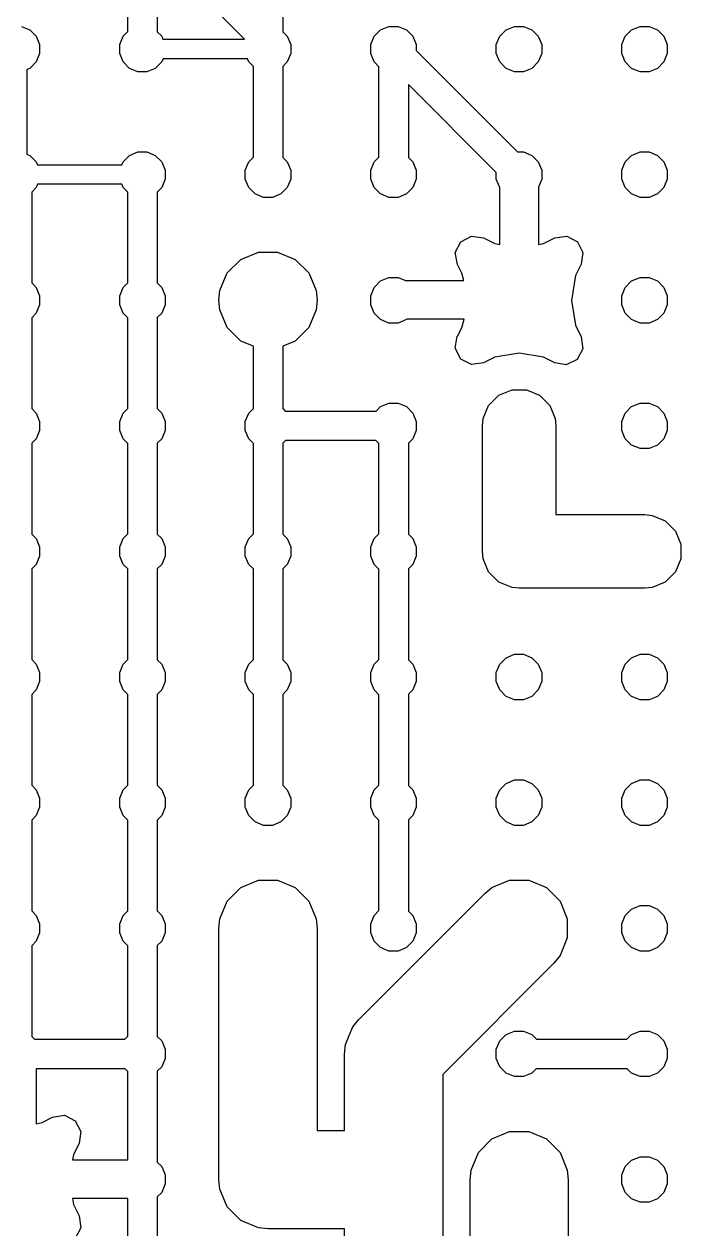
# Model space of a CAD drawing. Header units: inches. Extents: x 5.33 to 6.48, y -5.2 to -3.46.
# Drawn here: x 6.2188 to 6.3527, y -4.2609 to -4.0155 of the extents above; entities that cross this region are included whole.
import ezdxf

# ---------------------------------------------------------------- set-up
doc = ezdxf.new("R2010")
doc.units = ezdxf.units.IN
doc.header["$MEASUREMENT"] = 0
doc.layers.add('Top Layer', color=13, linetype='CONTINUOUS', true_color=0xc83434)

msp = doc.modelspace()

# ---------------------------------------------------------------- linework, layer by layer
at = {"layer": 'Top Layer', "linetype": 'CONTINUOUS'}
for p, q in [((6.23991, -4.01698), (6.23991, -3.99853)), ((6.27151, -3.99849), (6.27151, -4.01702)), ((6.26368, -4.01851), (6.24592, -4.00073)), ((6.24592, -4.00073), (6.24592, -4.01702)), ((6.21822, -4.01592), (6.21993, -4.01662)), ((6.29145, -4.01662), (6.29315, -4.01592)), ((6.29315, -4.01592), (6.295, -4.01592)), ((6.295, -4.01592), (6.2967, -4.01662)), ((6.31704, -4.01662), (6.31874, -4.01592)), ((6.31874, -4.01592), (6.32059, -4.01592)), ((6.32059, -4.01592), (6.32229, -4.01662)), ((6.34263, -4.01662), (6.34433, -4.01592)), ((6.34433, -4.01592), (6.34618, -4.01592)), ((6.34618, -4.01592), (6.34788, -4.01662)), ((6.21993, -4.01662), (6.22123, -4.01793)), ((6.22123, -4.01793), (6.22194, -4.01963)), ((6.23826, -4.01963), (6.23897, -4.01793)), ((6.23897, -4.01793), (6.23991, -4.01698)), ((6.24592, -4.01702), (6.24682, -4.01793)), ((6.24682, -4.01793), (6.24707, -4.01851)), ((6.24707, -4.01851), (6.26368, -4.01851)), ((6.27151, -4.01702), (6.27241, -4.01793)), ((6.27241, -4.01793), (6.27312, -4.01963)), ((6.28944, -4.01963), (6.29015, -4.01793)), ((6.29015, -4.01793), (6.29145, -4.01662)), ((6.2967, -4.01662), (6.298, -4.01793)), ((6.298, -4.01793), (6.29871, -4.01963)), ((6.31503, -4.01963), (6.31574, -4.01793)), ((6.31574, -4.01793), (6.31704, -4.01662)), ((6.32229, -4.01662), (6.32359, -4.01793)), ((6.32359, -4.01793), (6.3243, -4.01963)), ((6.34062, -4.01963), (6.34133, -4.01793)), ((6.34133, -4.01793), (6.34263, -4.01662)), ((6.34788, -4.01662), (6.34918, -4.01793)), ((6.34918, -4.01793), (6.34989, -4.01963)), ((6.22194, -4.01963), (6.22194, -4.02147)), ((6.23826, -4.02147), (6.23826, -4.01963)), ((6.27312, -4.01963), (6.27312, -4.02147)), ((6.28944, -4.02147), (6.28944, -4.01963)), ((6.29871, -4.01963), (6.29871, -4.02086)), ((6.29871, -4.02086), (6.31936, -4.04151)), ((6.31503, -4.02147), (6.31503, -4.01963)), ((6.3243, -4.01963), (6.3243, -4.02147)), ((6.34062, -4.02147), (6.34062, -4.01963)), ((6.34989, -4.01963), (6.34989, -4.02147)), ((6.22123, -4.02318), (6.21993, -4.02448)), ((6.22194, -4.02147), (6.22123, -4.02318)), ((6.23897, -4.02318), (6.23826, -4.02147)), ((6.24027, -4.02448), (6.23897, -4.02318)), ((6.24682, -4.02318), (6.24552, -4.02448)), ((6.2471, -4.02251), (6.24682, -4.02318)), ((6.26428, -4.02251), (6.2471, -4.02251)), ((6.26456, -4.02318), (6.26428, -4.02251)), ((6.2655, -4.02412), (6.26456, -4.02318)), ((6.27241, -4.02318), (6.27151, -4.02408)), ((6.27312, -4.02147), (6.27241, -4.02318)), ((6.29015, -4.02318), (6.28944, -4.02147)), ((6.29111, -4.02414), (6.29015, -4.02318)), ((6.31574, -4.02318), (6.31503, -4.02147)), ((6.31704, -4.02448), (6.31574, -4.02318)), ((6.32359, -4.02318), (6.32229, -4.02448)), ((6.3243, -4.02147), (6.32359, -4.02318)), ((6.34133, -4.02318), (6.34062, -4.02147)), ((6.34263, -4.02448), (6.34133, -4.02318)), ((6.34918, -4.02318), (6.34788, -4.02448)), ((6.34989, -4.02147), (6.34918, -4.02318)), ((6.21993, -4.02448), (6.2193, -4.02474)), ((6.2193, -4.02474), (6.2193, -4.04195)), ((6.24197, -4.02518), (6.24027, -4.02448)), ((6.24382, -4.02518), (6.24197, -4.02518)), ((6.24552, -4.02448), (6.24382, -4.02518)), ((6.2655, -4.04257), (6.2655, -4.02412)), ((6.27151, -4.02408), (6.27151, -4.04261)), ((6.29111, -4.04255), (6.29111, -4.02414)), ((6.31874, -4.02518), (6.31704, -4.02448)), ((6.32059, -4.02518), (6.31874, -4.02518)), ((6.32229, -4.02448), (6.32059, -4.02518)), ((6.34433, -4.02518), (6.34263, -4.02448)), ((6.34618, -4.02518), (6.34433, -4.02518)), ((6.34788, -4.02448), (6.34618, -4.02518)), ((6.31503, -4.04567), (6.29712, -4.02776)), ((6.29712, -4.02776), (6.29712, -4.04263)), ((6.2193, -4.04195), (6.21993, -4.04221)), ((6.21993, -4.04221), (6.22123, -4.04352)), ((6.23897, -4.04352), (6.24027, -4.04221)), ((6.24027, -4.04221), (6.24197, -4.04151)), ((6.24197, -4.04151), (6.24382, -4.04151)), ((6.24382, -4.04151), (6.24552, -4.04221)), ((6.24552, -4.04221), (6.24682, -4.04352)), ((6.26456, -4.04352), (6.2655, -4.04257)), ((6.27151, -4.04261), (6.27241, -4.04352)), ((6.29015, -4.04352), (6.29111, -4.04255)), ((6.29712, -4.04263), (6.298, -4.04352)), ((6.31936, -4.04151), (6.32059, -4.04151)), ((6.32059, -4.04151), (6.32229, -4.04221)), ((6.32229, -4.04221), (6.32359, -4.04352)), ((6.34133, -4.04352), (6.34263, -4.04221)), ((6.34263, -4.04221), (6.34433, -4.04151)), ((6.34433, -4.04151), (6.34618, -4.04151)), ((6.34618, -4.04151), (6.34788, -4.04221)), ((6.34788, -4.04221), (6.34918, -4.04352)), ((6.22123, -4.04352), (6.22147, -4.0441)), ((6.22147, -4.0441), (6.23872, -4.0441)), ((6.23872, -4.0441), (6.23897, -4.04352)), ((6.24682, -4.04352), (6.24753, -4.04522)), ((6.24753, -4.04522), (6.24753, -4.04706)), ((6.26385, -4.04522), (6.26456, -4.04352)), ((6.26385, -4.04706), (6.26385, -4.04522)), ((6.27241, -4.04352), (6.27312, -4.04522)), ((6.27312, -4.04522), (6.27312, -4.04706)), ((6.28944, -4.04522), (6.29015, -4.04352)), ((6.28944, -4.04706), (6.28944, -4.04522)), ((6.298, -4.04352), (6.29871, -4.04522)), ((6.29871, -4.04522), (6.29871, -4.04706)), ((6.32359, -4.04352), (6.3243, -4.04522)), ((6.3243, -4.04522), (6.3243, -4.04706)), ((6.34062, -4.04522), (6.34133, -4.04352)), ((6.34062, -4.04706), (6.34062, -4.04522)), ((6.34918, -4.04352), (6.34989, -4.04522)), ((6.34989, -4.04522), (6.34989, -4.04706)), ((6.24753, -4.04706), (6.24682, -4.04877)), ((6.26456, -4.04877), (6.26385, -4.04706)), ((6.27312, -4.04706), (6.27241, -4.04877)), ((6.29015, -4.04877), (6.28944, -4.04706)), ((6.29871, -4.04706), (6.298, -4.04877)), ((6.31503, -4.04706), (6.31503, -4.04567)), ((6.31574, -4.04877), (6.31503, -4.04706)), ((6.3243, -4.04706), (6.32362, -4.0487)), ((6.34133, -4.04877), (6.34062, -4.04706)), ((6.34989, -4.04706), (6.34918, -4.04877)), ((6.22123, -4.04877), (6.22031, -4.04969)), ((6.22031, -4.04969), (6.22031, -4.06818)), ((6.22151, -4.0481), (6.22123, -4.04877)), ((6.23869, -4.0481), (6.22151, -4.0481)), ((6.23897, -4.04877), (6.23869, -4.0481)), ((6.23991, -4.04971), (6.23897, -4.04877)), ((6.23991, -4.06816), (6.23991, -4.04971)), ((6.24682, -4.04877), (6.24592, -4.04967)), ((6.24592, -4.04967), (6.24592, -4.0682)), ((6.26586, -4.05007), (6.26456, -4.04877)), ((6.26756, -4.05078), (6.26586, -4.05007)), ((6.27111, -4.05007), (6.26941, -4.05078)), ((6.27241, -4.04877), (6.27111, -4.05007)), ((6.29145, -4.05007), (6.29015, -4.04877)), ((6.29315, -4.05078), (6.29145, -4.05007)), ((6.2967, -4.05007), (6.295, -4.05078)), ((6.298, -4.04877), (6.2967, -4.05007)), ((6.31575, -4.04878), (6.31574, -4.04877)), ((6.31575, -4.06034), (6.31575, -4.04878)), ((6.32362, -4.0487), (6.32362, -4.06034)), ((6.34263, -4.05007), (6.34133, -4.04877)), ((6.34433, -4.05078), (6.34263, -4.05007)), ((6.34788, -4.05007), (6.34618, -4.05078)), ((6.34918, -4.04877), (6.34788, -4.05007)), ((6.26941, -4.05078), (6.26756, -4.05078)), ((6.295, -4.05078), (6.29315, -4.05078)), ((6.34618, -4.05078), (6.34433, -4.05078)), ((6.30667, -4.06202), (6.30777, -4.05981)), ((6.30777, -4.05981), (6.30995, -4.05866)), ((6.30995, -4.05866), (6.3124, -4.05901)), ((6.3124, -4.05901), (6.31242, -4.05902)), ((6.31242, -4.05902), (6.31471, -4.06017)), ((6.31471, -4.06017), (6.31575, -4.06034)), ((6.32362, -4.06034), (6.32466, -4.06017)), ((6.32466, -4.06017), (6.32695, -4.05902)), ((6.32695, -4.05902), (6.3294, -4.05865)), ((6.3294, -4.05865), (6.33159, -4.05979)), ((6.33159, -4.05979), (6.3327, -4.062)), ((6.26295, -4.0634), (6.26655, -4.0619)), ((6.26655, -4.0619), (6.27045, -4.0619)), ((6.27045, -4.0619), (6.27406, -4.0634)), ((6.30709, -4.06446), (6.30667, -4.06202)), ((6.3327, -4.062), (6.33233, -4.06436)), ((6.26019, -4.06616), (6.26295, -4.0634)), ((6.27406, -4.0634), (6.27682, -4.06616)), ((6.30799, -4.06618), (6.30709, -4.06446)), ((6.33233, -4.06436), (6.33119, -4.0667)), ((6.2587, -4.06976), (6.26019, -4.06616)), ((6.27682, -4.06616), (6.27831, -4.06976)), ((6.29145, -4.0678), (6.29315, -4.0671)), ((6.29315, -4.0671), (6.295, -4.0671)), ((6.295, -4.0671), (6.29649, -4.06772)), ((6.3084, -4.06772), (6.30799, -4.06618)), ((6.33119, -4.0667), (6.33035, -4.07175)), ((6.34263, -4.0678), (6.34433, -4.0671)), ((6.34433, -4.0671), (6.34618, -4.0671)), ((6.34618, -4.0671), (6.34788, -4.0678)), ((6.22031, -4.06818), (6.22123, -4.06911)), ((6.22123, -4.06911), (6.22194, -4.07081)), ((6.23826, -4.07081), (6.23897, -4.06911)), ((6.23897, -4.06911), (6.23991, -4.06816)), ((6.24592, -4.0682), (6.24682, -4.06911)), ((6.24682, -4.06911), (6.24753, -4.07081)), ((6.2585, -4.07171), (6.2587, -4.06976)), ((6.27831, -4.06976), (6.2785, -4.07171)), ((6.28944, -4.07081), (6.29015, -4.06911)), ((6.29015, -4.06911), (6.29145, -4.0678)), ((6.29649, -4.06772), (6.3084, -4.06772)), ((6.34062, -4.07081), (6.34133, -4.06911)), ((6.34133, -4.06911), (6.34263, -4.0678)), ((6.34788, -4.0678), (6.34918, -4.06911)), ((6.34918, -4.06911), (6.34989, -4.07081)), ((6.22194, -4.07081), (6.22194, -4.07265)), ((6.23826, -4.07265), (6.23826, -4.07081)), ((6.24753, -4.07081), (6.24753, -4.07265)), ((6.2585, -4.07173), (6.2585, -4.07171)), ((6.2587, -4.07368), (6.2585, -4.07173)), ((6.2785, -4.07173), (6.27831, -4.07368)), ((6.2785, -4.07171), (6.2785, -4.07173)), ((6.28944, -4.07265), (6.28944, -4.07081)), ((6.33035, -4.07175), (6.33119, -4.07681)), ((6.34062, -4.07265), (6.34062, -4.07081)), ((6.34989, -4.07081), (6.34989, -4.07265)), ((6.22123, -4.07436), (6.22031, -4.07528)), ((6.22194, -4.07265), (6.22123, -4.07436)), ((6.23897, -4.07436), (6.23826, -4.07265)), ((6.23991, -4.0753), (6.23897, -4.07436)), ((6.24682, -4.07436), (6.24592, -4.07526)), ((6.24753, -4.07265), (6.24682, -4.07436)), ((6.26019, -4.07729), (6.2587, -4.07368)), ((6.27831, -4.07368), (6.27682, -4.07729)), ((6.29015, -4.07436), (6.28944, -4.07265)), ((6.29145, -4.07566), (6.29015, -4.07436)), ((6.34133, -4.07436), (6.34062, -4.07265)), ((6.34263, -4.07566), (6.34133, -4.07436)), ((6.34918, -4.07436), (6.34788, -4.07566)), ((6.34989, -4.07265), (6.34918, -4.07436)), ((6.22031, -4.07528), (6.22031, -4.09377)), ((6.23991, -4.09375), (6.23991, -4.0753)), ((6.24592, -4.07526), (6.24592, -4.09379)), ((6.26295, -4.08005), (6.26019, -4.07729)), ((6.27682, -4.07729), (6.27406, -4.08005)), ((6.29315, -4.07637), (6.29145, -4.07566)), ((6.295, -4.07637), (6.29315, -4.07637)), ((6.2967, -4.07566), (6.295, -4.07637)), ((6.29677, -4.07559), (6.2967, -4.07566)), ((6.30845, -4.07559), (6.29677, -4.07559)), ((6.30709, -4.07904), (6.30799, -4.07732)), ((6.30799, -4.07732), (6.30845, -4.07559)), ((6.33119, -4.07681), (6.33233, -4.07915)), ((6.34433, -4.07637), (6.34263, -4.07566)), ((6.34618, -4.07637), (6.34433, -4.07637)), ((6.34788, -4.07566), (6.34618, -4.07637)), ((6.30668, -4.08152), (6.30707, -4.07907)), ((6.30707, -4.07907), (6.30709, -4.07904)), ((6.33233, -4.07915), (6.33268, -4.0816)), ((6.2655, -4.0811), (6.26295, -4.08005)), ((6.2655, -4.09375), (6.2655, -4.0811)), ((6.27406, -4.08005), (6.27151, -4.0811)), ((6.27151, -4.0811), (6.27151, -4.09379)), ((6.30779, -4.08372), (6.30668, -4.08152)), ((6.33268, -4.0816), (6.33152, -4.08378)), ((6.30999, -4.08485), (6.30779, -4.08372)), ((6.31243, -4.08448), (6.30999, -4.08485)), ((6.31472, -4.08332), (6.31243, -4.08448)), ((6.31969, -4.08248), (6.31472, -4.08332)), ((6.32465, -4.08332), (6.31969, -4.08248)), ((6.32694, -4.08448), (6.32465, -4.08332)), ((6.3293, -4.08487), (6.32694, -4.08448)), ((6.33152, -4.08378), (6.3293, -4.08487)), ((6.31347, -4.09314), (6.31554, -4.09107)), ((6.31554, -4.09107), (6.31824, -4.08995)), ((6.31824, -4.08995), (6.32117, -4.08995)), ((6.32117, -4.08995), (6.32387, -4.09107)), ((6.32387, -4.09107), (6.32594, -4.09314)), ((6.22031, -4.09377), (6.22123, -4.0947)), ((6.23897, -4.0947), (6.23991, -4.09375)), ((6.24592, -4.09379), (6.24682, -4.0947)), ((6.26456, -4.0947), (6.2655, -4.09375)), ((6.27151, -4.09379), (6.27202, -4.0943)), ((6.27202, -4.0943), (6.29054, -4.0943)), ((6.29054, -4.0943), (6.29145, -4.09339)), ((6.29145, -4.09339), (6.29315, -4.09269)), ((6.29315, -4.09269), (6.295, -4.09269)), ((6.295, -4.09269), (6.2967, -4.09339)), ((6.2967, -4.09339), (6.298, -4.0947)), ((6.31235, -4.09584), (6.31347, -4.09314)), ((6.32594, -4.09314), (6.32706, -4.09584)), ((6.34133, -4.0947), (6.34263, -4.09339)), ((6.34263, -4.09339), (6.34433, -4.09269)), ((6.34433, -4.09269), (6.34618, -4.09269)), ((6.34618, -4.09269), (6.34788, -4.09339)), ((6.34788, -4.09339), (6.34918, -4.0947)), ((6.22123, -4.0947), (6.22194, -4.0964)), ((6.22194, -4.0964), (6.22194, -4.09824)), ((6.23826, -4.0964), (6.23897, -4.0947)), ((6.23826, -4.09824), (6.23826, -4.0964)), ((6.24682, -4.0947), (6.24753, -4.0964)), ((6.24753, -4.0964), (6.24753, -4.09824)), ((6.26385, -4.0964), (6.26456, -4.0947)), ((6.26385, -4.09824), (6.26385, -4.0964)), ((6.298, -4.0947), (6.29871, -4.0964)), ((6.29871, -4.0964), (6.29871, -4.09824)), ((6.3122, -4.0973), (6.31235, -4.09584)), ((6.32706, -4.09584), (6.3272, -4.0973)), ((6.34062, -4.0964), (6.34133, -4.0947)), ((6.34062, -4.09824), (6.34062, -4.0964)), ((6.34918, -4.0947), (6.34989, -4.0964)), ((6.34989, -4.0964), (6.34989, -4.09824)), ((6.22194, -4.09824), (6.22123, -4.09995)), ((6.23897, -4.09995), (6.23826, -4.09824)), ((6.24753, -4.09824), (6.24682, -4.09995)), ((6.26456, -4.09995), (6.26385, -4.09824)), ((6.29871, -4.09824), (6.298, -4.09995)), ((6.3122, -4.12291), (6.3122, -4.0973)), ((6.3272, -4.0973), (6.3272, -4.11541)), ((6.34133, -4.09995), (6.34062, -4.09824)), ((6.34989, -4.09824), (6.34918, -4.09995)), ((6.22123, -4.09995), (6.22031, -4.10087)), ((6.22031, -4.10087), (6.22031, -4.11936)), ((6.23991, -4.10089), (6.23897, -4.09995)), ((6.23991, -4.11934), (6.23991, -4.10089)), ((6.24682, -4.09995), (6.24592, -4.10085)), ((6.24592, -4.10085), (6.24592, -4.11938)), ((6.2655, -4.10089), (6.26456, -4.09995)), ((6.2655, -4.11934), (6.2655, -4.10089)), ((6.27205, -4.10031), (6.27151, -4.10085)), ((6.27151, -4.10085), (6.27151, -4.11938)), ((6.2905, -4.10031), (6.27205, -4.10031)), ((6.29111, -4.10091), (6.2905, -4.10031)), ((6.29111, -4.11932), (6.29111, -4.10091)), ((6.298, -4.09995), (6.29712, -4.10083)), ((6.29712, -4.10083), (6.29712, -4.1194)), ((6.34263, -4.10125), (6.34133, -4.09995)), ((6.34433, -4.10196), (6.34263, -4.10125)), ((6.34618, -4.10196), (6.34433, -4.10196)), ((6.34788, -4.10125), (6.34618, -4.10196)), ((6.34918, -4.09995), (6.34788, -4.10125)), ((6.3272, -4.11541), (6.34531, -4.11541)), ((6.34531, -4.11541), (6.34678, -4.11556)), ((6.34678, -4.11556), (6.34948, -4.11668)), ((6.34948, -4.11668), (6.35155, -4.11875)), ((6.35155, -4.11875), (6.35267, -4.12145)), ((6.22031, -4.11936), (6.22123, -4.12029)), ((6.22123, -4.12029), (6.22194, -4.12199)), ((6.23826, -4.12199), (6.23897, -4.12029)), ((6.23897, -4.12029), (6.23991, -4.11934)), ((6.24592, -4.11938), (6.24682, -4.12029)), ((6.24682, -4.12029), (6.24753, -4.12199)), ((6.26385, -4.12199), (6.26456, -4.12029)), ((6.26456, -4.12029), (6.2655, -4.11934)), ((6.27151, -4.11938), (6.27241, -4.12029)), ((6.27241, -4.12029), (6.27312, -4.12199)), ((6.28944, -4.12199), (6.29015, -4.12029)), ((6.29015, -4.12029), (6.29111, -4.11932)), ((6.29712, -4.1194), (6.298, -4.12029)), ((6.298, -4.12029), (6.29871, -4.12199)), ((6.35267, -4.12145), (6.35267, -4.12438)), ((6.22194, -4.12384), (6.22123, -4.12554)), ((6.22194, -4.12199), (6.22194, -4.12384)), ((6.23826, -4.12384), (6.23826, -4.12199)), ((6.23897, -4.12554), (6.23826, -4.12384)), ((6.24753, -4.12384), (6.24682, -4.12554)), ((6.24753, -4.12199), (6.24753, -4.12384)), ((6.26385, -4.12384), (6.26385, -4.12199)), ((6.26456, -4.12554), (6.26385, -4.12384)), ((6.27312, -4.12384), (6.27241, -4.12554)), ((6.27312, -4.12199), (6.27312, -4.12384)), ((6.28944, -4.12384), (6.28944, -4.12199)), ((6.29015, -4.12554), (6.28944, -4.12384)), ((6.29871, -4.12384), (6.298, -4.12554)), ((6.29871, -4.12199), (6.29871, -4.12384)), ((6.31235, -4.12438), (6.3122, -4.12291)), ((6.22123, -4.12554), (6.22031, -4.12646)), ((6.22031, -4.12646), (6.22031, -4.14495)), ((6.23991, -4.12648), (6.23897, -4.12554)), ((6.23991, -4.14493), (6.23991, -4.12648)), ((6.24682, -4.12554), (6.24592, -4.12644)), ((6.24592, -4.12644), (6.24592, -4.14497)), ((6.2655, -4.12648), (6.26456, -4.12554)), ((6.2655, -4.14493), (6.2655, -4.12648)), ((6.27241, -4.12554), (6.27151, -4.12644)), ((6.27151, -4.12644), (6.27151, -4.14497)), ((6.29111, -4.1265), (6.29015, -4.12554)), ((6.29111, -4.14491), (6.29111, -4.1265)), ((6.298, -4.12554), (6.29712, -4.12642)), ((6.29712, -4.12642), (6.29712, -4.14499)), ((6.31347, -4.12708), (6.31235, -4.12438)), ((6.35267, -4.12438), (6.35155, -4.12708)), ((6.31554, -4.12915), (6.31347, -4.12708)), ((6.35155, -4.12708), (6.34948, -4.12915)), ((6.31824, -4.13027), (6.31554, -4.12915)), ((6.3197, -4.13041), (6.31824, -4.13027)), ((6.34531, -4.13041), (6.3197, -4.13041)), ((6.34678, -4.13027), (6.34531, -4.13041)), ((6.34948, -4.12915), (6.34678, -4.13027)), ((6.22031, -4.14495), (6.22123, -4.14588)), ((6.22123, -4.14588), (6.22194, -4.14758)), ((6.23826, -4.14758), (6.23897, -4.14588)), ((6.23897, -4.14588), (6.23991, -4.14493)), ((6.24592, -4.14497), (6.24682, -4.14588)), ((6.24682, -4.14588), (6.24753, -4.14758)), ((6.26385, -4.14758), (6.26456, -4.14588)), ((6.26456, -4.14588), (6.2655, -4.14493)), ((6.27151, -4.14497), (6.27241, -4.14588)), ((6.27241, -4.14588), (6.27312, -4.14758)), ((6.28944, -4.14758), (6.29015, -4.14588)), ((6.29015, -4.14588), (6.29111, -4.14491)), ((6.29712, -4.14499), (6.298, -4.14588)), ((6.298, -4.14588), (6.29871, -4.14758)), ((6.31503, -4.14758), (6.31574, -4.14588)), ((6.31574, -4.14588), (6.31704, -4.14458)), ((6.31704, -4.14458), (6.31874, -4.14387)), ((6.31874, -4.14387), (6.32059, -4.14387)), ((6.32059, -4.14387), (6.32229, -4.14458)), ((6.32229, -4.14458), (6.32359, -4.14588)), ((6.32359, -4.14588), (6.3243, -4.14758)), ((6.34062, -4.14758), (6.34133, -4.14588)), ((6.34133, -4.14588), (6.34263, -4.14458)), ((6.34263, -4.14458), (6.34433, -4.14387)), ((6.34433, -4.14387), (6.34618, -4.14387)), ((6.34618, -4.14387), (6.34788, -4.14458)), ((6.34788, -4.14458), (6.34918, -4.14588)), ((6.34918, -4.14588), (6.34989, -4.14758)), ((6.22194, -4.14758), (6.22194, -4.14943)), ((6.23826, -4.14943), (6.23826, -4.14758)), ((6.24753, -4.14758), (6.24753, -4.14943)), ((6.26385, -4.14943), (6.26385, -4.14758)), ((6.27312, -4.14758), (6.27312, -4.14943)), ((6.28944, -4.14943), (6.28944, -4.14758)), ((6.29871, -4.14758), (6.29871, -4.14943)), ((6.31503, -4.14943), (6.31503, -4.14758)), ((6.3243, -4.14758), (6.3243, -4.14943)), ((6.34062, -4.14943), (6.34062, -4.14758)), ((6.34989, -4.14758), (6.34989, -4.14943)), ((6.22194, -4.14943), (6.22123, -4.15113)), ((6.23897, -4.15113), (6.23826, -4.14943)), ((6.24753, -4.14943), (6.24682, -4.15113)), ((6.26456, -4.15113), (6.26385, -4.14943)), ((6.27312, -4.14943), (6.27241, -4.15113)), ((6.29015, -4.15113), (6.28944, -4.14943)), ((6.29871, -4.14943), (6.298, -4.15113)), ((6.31574, -4.15113), (6.31503, -4.14943)), ((6.3243, -4.14943), (6.32359, -4.15113)), ((6.34133, -4.15113), (6.34062, -4.14943)), ((6.34989, -4.14943), (6.34918, -4.15113)), ((6.22123, -4.15113), (6.22031, -4.15205)), ((6.22031, -4.15205), (6.22031, -4.17054)), ((6.23991, -4.15207), (6.23897, -4.15113)), ((6.23991, -4.17052), (6.23991, -4.15207)), ((6.24682, -4.15113), (6.24592, -4.15204)), ((6.24592, -4.15204), (6.24592, -4.17056)), ((6.2655, -4.15207), (6.26456, -4.15113)), ((6.2655, -4.17052), (6.2655, -4.15207)), ((6.27241, -4.15113), (6.27151, -4.15204)), ((6.27151, -4.15204), (6.27151, -4.17056)), ((6.29111, -4.15209), (6.29015, -4.15113)), ((6.29111, -4.1705), (6.29111, -4.15209)), ((6.298, -4.15113), (6.29712, -4.15202)), ((6.29712, -4.15202), (6.29712, -4.17058)), ((6.31704, -4.15243), (6.31574, -4.15113)), ((6.31874, -4.15314), (6.31704, -4.15243)), ((6.32059, -4.15314), (6.31874, -4.15314)), ((6.32229, -4.15243), (6.32059, -4.15314)), ((6.32359, -4.15113), (6.32229, -4.15243)), ((6.34263, -4.15243), (6.34133, -4.15113)), ((6.34433, -4.15314), (6.34263, -4.15243)), ((6.34618, -4.15314), (6.34433, -4.15314)), ((6.34788, -4.15243), (6.34618, -4.15314)), ((6.34918, -4.15113), (6.34788, -4.15243)), ((6.22031, -4.17054), (6.22123, -4.17147)), ((6.23897, -4.17147), (6.23991, -4.17052)), ((6.24592, -4.17056), (6.24682, -4.17147)), ((6.26456, -4.17147), (6.2655, -4.17052)), ((6.27151, -4.17056), (6.27241, -4.17147)), ((6.29015, -4.17147), (6.29111, -4.1705)), ((6.29712, -4.17058), (6.298, -4.17147)), ((6.31574, -4.17147), (6.31704, -4.17017)), ((6.31704, -4.17017), (6.31874, -4.16946)), ((6.31874, -4.16946), (6.32059, -4.16946)), ((6.32059, -4.16946), (6.32229, -4.17017)), ((6.32229, -4.17017), (6.32359, -4.17147)), ((6.34133, -4.17147), (6.34263, -4.17017)), ((6.34263, -4.17017), (6.34433, -4.16946)), ((6.34433, -4.16946), (6.34618, -4.16946)), ((6.34618, -4.16946), (6.34788, -4.17017)), ((6.34788, -4.17017), (6.34918, -4.17147)), ((6.22123, -4.17147), (6.22194, -4.17317)), ((6.22194, -4.17317), (6.22194, -4.17502)), ((6.23826, -4.17317), (6.23897, -4.17147)), ((6.23826, -4.17502), (6.23826, -4.17317)), ((6.24682, -4.17147), (6.24753, -4.17317)), ((6.24753, -4.17317), (6.24753, -4.17502)), ((6.26385, -4.17317), (6.26456, -4.17147)), ((6.26385, -4.17502), (6.26385, -4.17317)), ((6.27241, -4.17147), (6.27312, -4.17317)), ((6.27312, -4.17317), (6.27312, -4.17502)), ((6.28944, -4.17317), (6.29015, -4.17147)), ((6.28944, -4.17502), (6.28944, -4.17317)), ((6.298, -4.17147), (6.29871, -4.17317)), ((6.29871, -4.17317), (6.29871, -4.17502)), ((6.31503, -4.17317), (6.31574, -4.17147)), ((6.31503, -4.17502), (6.31503, -4.17317)), ((6.32359, -4.17147), (6.3243, -4.17317)), ((6.3243, -4.17317), (6.3243, -4.17502)), ((6.34062, -4.17317), (6.34133, -4.17147)), ((6.34062, -4.17502), (6.34062, -4.17317)), ((6.34918, -4.17147), (6.34989, -4.17317)), ((6.34989, -4.17317), (6.34989, -4.17502)), ((6.22194, -4.17502), (6.22123, -4.17672)), ((6.23897, -4.17672), (6.23826, -4.17502)), ((6.24753, -4.17502), (6.24682, -4.17672)), ((6.26456, -4.17672), (6.26385, -4.17502)), ((6.27312, -4.17502), (6.27241, -4.17672)), ((6.29015, -4.17672), (6.28944, -4.17502)), ((6.29871, -4.17502), (6.298, -4.17672)), ((6.31574, -4.17672), (6.31503, -4.17502)), ((6.3243, -4.17502), (6.32359, -4.17672)), ((6.34133, -4.17672), (6.34062, -4.17502)), ((6.34989, -4.17502), (6.34918, -4.17672)), ((6.22123, -4.17672), (6.22031, -4.17765)), ((6.22031, -4.17765), (6.22031, -4.19613)), ((6.23991, -4.17767), (6.23897, -4.17672)), ((6.23991, -4.19611), (6.23991, -4.17767)), ((6.24682, -4.17672), (6.24592, -4.17763)), ((6.24592, -4.17763), (6.24592, -4.19615)), ((6.26586, -4.17802), (6.26456, -4.17672)), ((6.26756, -4.17873), (6.26586, -4.17802)), ((6.27111, -4.17802), (6.26941, -4.17873)), ((6.27241, -4.17672), (6.27111, -4.17802)), ((6.29111, -4.17768), (6.29015, -4.17672)), ((6.29111, -4.19609), (6.29111, -4.17768)), ((6.298, -4.17672), (6.29712, -4.17761)), ((6.29712, -4.17761), (6.29712, -4.19617)), ((6.31704, -4.17802), (6.31574, -4.17672)), ((6.31874, -4.17873), (6.31704, -4.17802)), ((6.32229, -4.17802), (6.32059, -4.17873)), ((6.32359, -4.17672), (6.32229, -4.17802)), ((6.34263, -4.17802), (6.34133, -4.17672)), ((6.34433, -4.17873), (6.34263, -4.17802)), ((6.34788, -4.17802), (6.34618, -4.17873)), ((6.34918, -4.17672), (6.34788, -4.17802)), ((6.26941, -4.17873), (6.26756, -4.17873)), ((6.32059, -4.17873), (6.31874, -4.17873)), ((6.34618, -4.17873), (6.34433, -4.17873)), ((6.26295, -4.19139), (6.26655, -4.1899)), ((6.26655, -4.1899), (6.27045, -4.1899)), ((6.27045, -4.1899), (6.27406, -4.19139)), ((6.31415, -4.19139), (6.31775, -4.1899)), ((6.31775, -4.1899), (6.32165, -4.1899)), ((6.32165, -4.1899), (6.32526, -4.19139)), ((6.26019, -4.19415), (6.26295, -4.19139)), ((6.27406, -4.19139), (6.27682, -4.19415)), ((6.28704, -4.21825), (6.31263, -4.19264)), ((6.31263, -4.19264), (6.31415, -4.19139)), ((6.32526, -4.19139), (6.32802, -4.19415)), ((6.2587, -4.19775), (6.26019, -4.19415)), ((6.27682, -4.19415), (6.27831, -4.19775)), ((6.32802, -4.19415), (6.32951, -4.19775)), ((6.34263, -4.19576), (6.34433, -4.19505)), ((6.34433, -4.19505), (6.34618, -4.19505)), ((6.34618, -4.19505), (6.34788, -4.19576)), ((6.22031, -4.19613), (6.22123, -4.19706)), ((6.22123, -4.19706), (6.22194, -4.19876)), ((6.23826, -4.19876), (6.23897, -4.19706)), ((6.23897, -4.19706), (6.23991, -4.19611)), ((6.24592, -4.19615), (6.24682, -4.19706)), ((6.24682, -4.19706), (6.24753, -4.19876)), ((6.2585, -4.1997), (6.2587, -4.19775)), ((6.27831, -4.19775), (6.2785, -4.1997)), ((6.28944, -4.19876), (6.29015, -4.19706)), ((6.29015, -4.19706), (6.29111, -4.19609)), ((6.29712, -4.19617), (6.298, -4.19706)), ((6.298, -4.19706), (6.29871, -4.19876)), ((6.32951, -4.19775), (6.32951, -4.20165)), ((6.34062, -4.19876), (6.34133, -4.19706)), ((6.34133, -4.19706), (6.34263, -4.19576)), ((6.34788, -4.19576), (6.34918, -4.19706)), ((6.34918, -4.19706), (6.34989, -4.19876)), ((6.22194, -4.19876), (6.22194, -4.20061)), ((6.23826, -4.20061), (6.23826, -4.19876)), ((6.24753, -4.19876), (6.24753, -4.20061)), ((6.2585, -4.22531), (6.2585, -4.1997)), ((6.2785, -4.1997), (6.2785, -4.22531)), ((6.28944, -4.20061), (6.28944, -4.19876)), ((6.29871, -4.19876), (6.29871, -4.20061)), ((6.34062, -4.20061), (6.34062, -4.19876)), ((6.34989, -4.19876), (6.34989, -4.20061)), ((6.22123, -4.20231), (6.22031, -4.20324)), ((6.22194, -4.20061), (6.22123, -4.20231)), ((6.23897, -4.20231), (6.23826, -4.20061)), ((6.23991, -4.20326), (6.23897, -4.20231)), ((6.24682, -4.20231), (6.24592, -4.20322)), ((6.24753, -4.20061), (6.24682, -4.20231)), ((6.29015, -4.20231), (6.28944, -4.20061)), ((6.29145, -4.20361), (6.29015, -4.20231)), ((6.298, -4.20231), (6.2967, -4.20361)), ((6.29871, -4.20061), (6.298, -4.20231)), ((6.32951, -4.20165), (6.32802, -4.20526)), ((6.34133, -4.20231), (6.34062, -4.20061)), ((6.34263, -4.20361), (6.34133, -4.20231)), ((6.34918, -4.20231), (6.34788, -4.20361)), ((6.34989, -4.20061), (6.34918, -4.20231)), ((6.22031, -4.20324), (6.22031, -4.22172)), ((6.23991, -4.2217), (6.23991, -4.20326)), ((6.24592, -4.20322), (6.24592, -4.22174)), ((6.29315, -4.20432), (6.29145, -4.20361)), ((6.295, -4.20432), (6.29315, -4.20432)), ((6.2967, -4.20361), (6.295, -4.20432)), ((6.34433, -4.20432), (6.34263, -4.20361)), ((6.34618, -4.20432), (6.34433, -4.20432)), ((6.34788, -4.20361), (6.34618, -4.20432)), ((6.32678, -4.20677), (6.30411, -4.22945)), ((6.32802, -4.20526), (6.32678, -4.20677)), ((6.28507, -4.22152), (6.2858, -4.21976)), ((6.2858, -4.21976), (6.28704, -4.21825)), ((6.2858, -4.21976), (6.2858, -4.21976)), ((6.2858, -4.21976), (6.2858, -4.21976)), ((6.2858, -4.21976), (6.2858, -4.21976)), ((6.22031, -4.22172), (6.22089, -4.22231)), ((6.2393, -4.22231), (6.23991, -4.2217)), ((6.24592, -4.22174), (6.24682, -4.22265)), ((6.28431, -4.22336), (6.28507, -4.22152)), ((6.31574, -4.22265), (6.31704, -4.22135)), ((6.31704, -4.22135), (6.31874, -4.22064)), ((6.31874, -4.22064), (6.32059, -4.22064)), ((6.32059, -4.22064), (6.32229, -4.22135)), ((6.32229, -4.22135), (6.32326, -4.22231)), ((6.34167, -4.22231), (6.34263, -4.22135)), ((6.34263, -4.22135), (6.34433, -4.22064)), ((6.34433, -4.22064), (6.34618, -4.22064)), ((6.34618, -4.22064), (6.34788, -4.22135)), ((6.34788, -4.22135), (6.34918, -4.22265)), ((6.22089, -4.22231), (6.2393, -4.22231)), ((6.24682, -4.22265), (6.24753, -4.22435)), ((6.24753, -4.22435), (6.24753, -4.2262)), ((6.28411, -4.22531), (6.28431, -4.22337)), ((6.28431, -4.22337), (6.28431, -4.22336)), ((6.28431, -4.22337), (6.28431, -4.22337)), ((6.28431, -4.22337), (6.28431, -4.22337)), ((6.31503, -4.22435), (6.31574, -4.22265)), ((6.31503, -4.2262), (6.31503, -4.22435)), ((6.32326, -4.22231), (6.34167, -4.22231)), ((6.34918, -4.22265), (6.34989, -4.22435)), ((6.34989, -4.22435), (6.34989, -4.2262)), ((6.24753, -4.2262), (6.24682, -4.2279)), ((6.2585, -4.25091), (6.2585, -4.22531)), ((6.2785, -4.22531), (6.2785, -4.24091)), ((6.28411, -4.24091), (6.28411, -4.22531)), ((6.31574, -4.2279), (6.31503, -4.2262)), ((6.34989, -4.2262), (6.34918, -4.2279)), ((6.22126, -4.22832), (6.22126, -4.2395)), ((6.23938, -4.22832), (6.22126, -4.22832)), ((6.23991, -4.22885), (6.23938, -4.22832)), ((6.23991, -4.24685), (6.23991, -4.22885)), ((6.24682, -4.2279), (6.24592, -4.22881)), ((6.24592, -4.22881), (6.24592, -4.24733)), ((6.30411, -4.22945), (6.30411, -4.25091)), ((6.31704, -4.2292), (6.31574, -4.2279)), ((6.31874, -4.22991), (6.31704, -4.2292)), ((6.32229, -4.2292), (6.32059, -4.22991)), ((6.32318, -4.22832), (6.32229, -4.2292)), ((6.34174, -4.22832), (6.32318, -4.22832)), ((6.34263, -4.2292), (6.34174, -4.22832)), ((6.34433, -4.22991), (6.34263, -4.2292)), ((6.34788, -4.2292), (6.34618, -4.22991)), ((6.34918, -4.2279), (6.34788, -4.2292)), ((6.32059, -4.22991), (6.31874, -4.22991)), ((6.34618, -4.22991), (6.34433, -4.22991)), ((6.22126, -4.2395), (6.22242, -4.23927)), ((6.22242, -4.23927), (6.22455, -4.23818)), ((6.22455, -4.23818), (6.22699, -4.23778)), ((6.22699, -4.23778), (6.2292, -4.23889)), ((6.2292, -4.23889), (6.23033, -4.24109)), ((6.23033, -4.24109), (6.22997, -4.24349)), ((6.2785, -4.24091), (6.28411, -4.24091)), ((6.31415, -4.24259), (6.31775, -4.2411)), ((6.31775, -4.2411), (6.32166, -4.2411)), ((6.32166, -4.2411), (6.32526, -4.24259)), ((6.22997, -4.24349), (6.22883, -4.24583)), ((6.31139, -4.24535), (6.31415, -4.24259)), ((6.32526, -4.24259), (6.32802, -4.24535)), ((6.22883, -4.24583), (6.22866, -4.24685)), ((6.22866, -4.24685), (6.23991, -4.24685)), ((6.3099, -4.24895), (6.31139, -4.24535)), ((6.32802, -4.24535), (6.32951, -4.24895)), ((6.34263, -4.24694), (6.34433, -4.24623)), ((6.34433, -4.24623), (6.34618, -4.24623)), ((6.34618, -4.24623), (6.34788, -4.24694)), ((6.24592, -4.24733), (6.24682, -4.24824)), ((6.24682, -4.24824), (6.24753, -4.24994)), ((6.3097, -4.25091), (6.3099, -4.24895)), ((6.32951, -4.24895), (6.3297, -4.25091)), ((6.34062, -4.24994), (6.34133, -4.24824)), ((6.34133, -4.24824), (6.34263, -4.24694)), ((6.34788, -4.24694), (6.34918, -4.24824)), ((6.34918, -4.24824), (6.34989, -4.24994)), ((6.24753, -4.24994), (6.24753, -4.25179)), ((6.2587, -4.25286), (6.2585, -4.25091)), ((6.30411, -4.25091), (6.30411, -4.26642)), ((6.3097, -4.26642), (6.3097, -4.25091)), ((6.3297, -4.25091), (6.3297, -4.27642)), ((6.34062, -4.25179), (6.34062, -4.24994)), ((6.34989, -4.24994), (6.34989, -4.25179)), ((6.24682, -4.25349), (6.24592, -4.2544)), ((6.24753, -4.25179), (6.24682, -4.25349)), ((6.26019, -4.25646), (6.2587, -4.25286)), ((6.34133, -4.25349), (6.34062, -4.25179)), ((6.34263, -4.25479), (6.34133, -4.25349)), ((6.34918, -4.25349), (6.34788, -4.25479)), ((6.34989, -4.25179), (6.34918, -4.25349)), ((6.23991, -4.25472), (6.22862, -4.25472)), ((6.22862, -4.25472), (6.22883, -4.25594)), ((6.22883, -4.25594), (6.22997, -4.25828)), ((6.23991, -4.27289), (6.23991, -4.25472)), ((6.24592, -4.2544), (6.24592, -4.27293)), ((6.26295, -4.25922), (6.26019, -4.25646)), ((6.34433, -4.2555), (6.34263, -4.25479)), ((6.34618, -4.2555), (6.34433, -4.2555)), ((6.34788, -4.25479), (6.34618, -4.2555)), ((6.22997, -4.25828), (6.23032, -4.26073)), ((6.23032, -4.26073), (6.22916, -4.26291)), ((6.26655, -4.26071), (6.26295, -4.25922)), ((6.2685, -4.26091), (6.26655, -4.26071)), ((6.28411, -4.26091), (6.2685, -4.26091)), ((6.28411, -4.27642), (6.28411, -4.26091))]:
    msp.add_line(p, q, dxfattribs=at)

doc.saveas('drawing.dxf')
